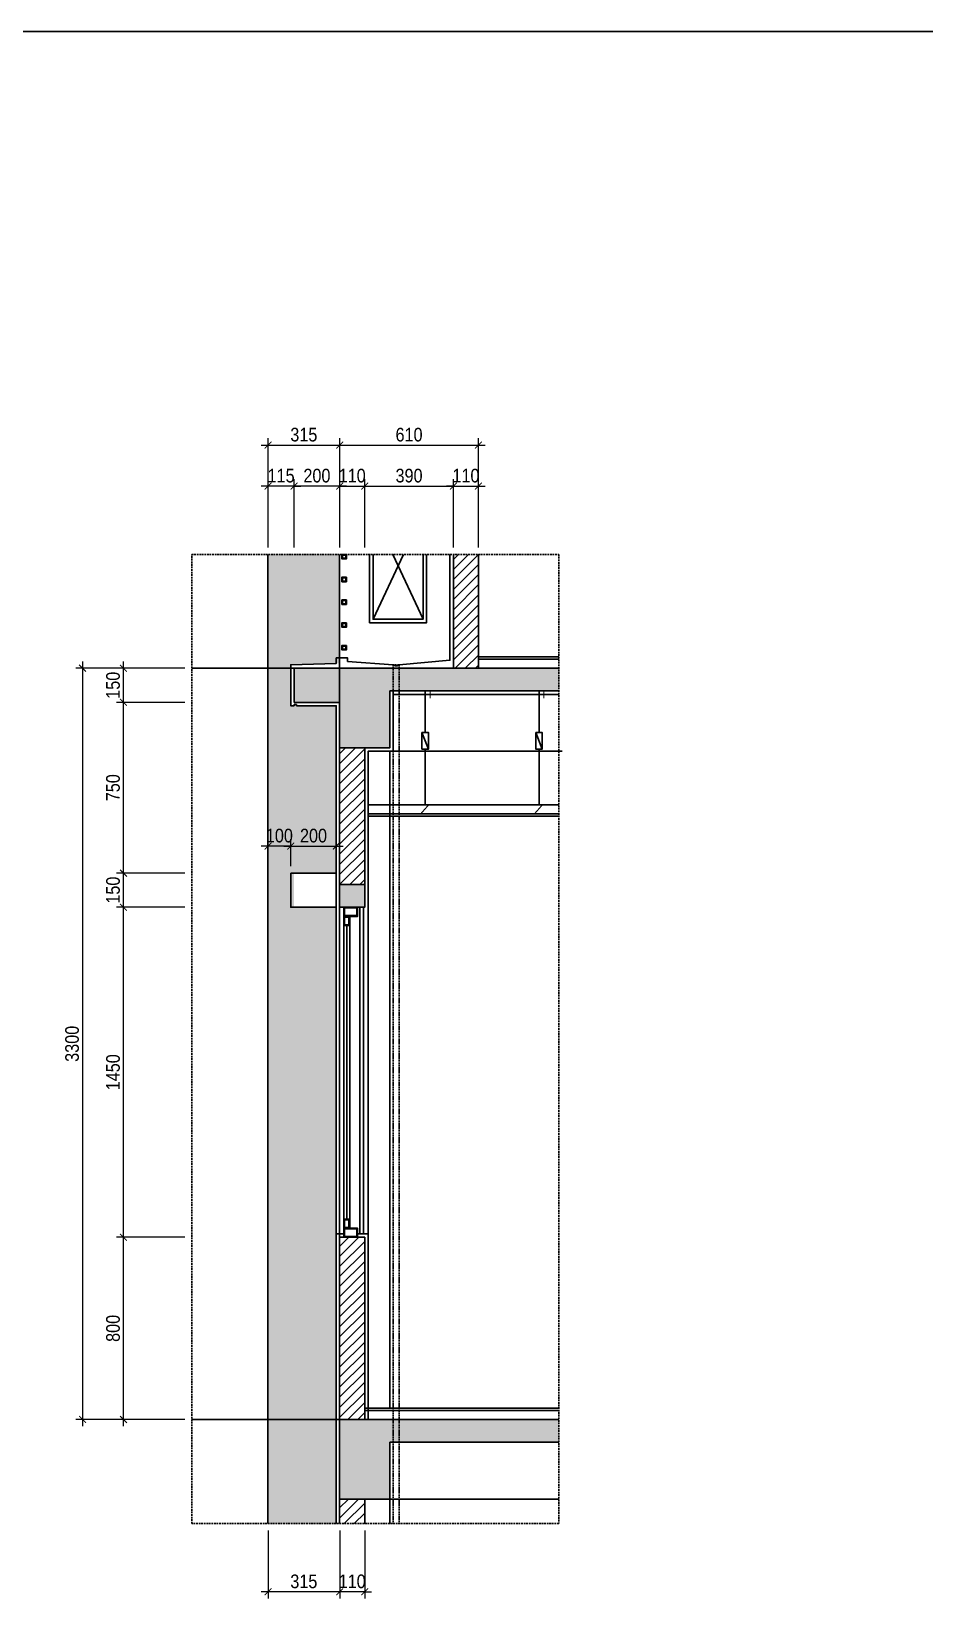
# Model space of a CAD drawing. Header units: millimetres. Extents: x -82962 to 19744, y -138000 to 4535.
# Drawn here: x -2439 to 1487, y -103145 to -96261 of the extents above; entities that cross this region are included whole.
import ezdxf

# ---------------------------------------------------------------- set-up
doc = ezdxf.new("R2010")
doc.units = ezdxf.units.MM
doc.header["$LTSCALE"] = 1000
doc.header["$MEASUREMENT"] = 0
doc.header["$PDMODE"] = 3
doc.linetypes.add('HIDDEN', pattern=[0.375, 0.25, -0.125])
doc.layers.get('0').update_dxf_attribs({"lineweight": 30})
doc.layers.get('DEFPOINTS').update_dxf_attribs({"color": 4, "lineweight": 30})
doc.layers.add('THAY', color=4, linetype='Continuous', lineweight=30)
doc.styles.add('ARIAL', font='arial.ttf', dxfattribs={"width": 0.85})
doc.dimstyles.new('DIM 1-100', dxfattribs={"dimscale": 0, "dimtxt": 2, "dimasz": 1, "dimexe": 1, "dimexo": 1, "dimgap": 0.5, "dimtad": 1, "dimdec": 4, "dimrnd": 1, "dimdsep": 46, "dimtxsty": 'ARIAL', "dimblk1": 'ARCHTICK', "dimblk2": 'ARCHTICK', "dimsah": 1, "dimcen": 2, "dimdle": 1, "dimclrd": 9, "dimclre": 9, "dimclrt": 1, "dimadec": 0, "dimazin": 0, "dimtfac": 1, "dimtdec": 4, "dimtix": 1, "dimtmove": 2, "dimatfit": 3, "dimldrblk": 'DOT', "dimfxl": 1, "dimtvp": 1, "dimtolj": 1, "dimarcsym": 0})

# ---------------------------------------------------------------- blocks, each defined once
blk = doc.blocks.new('_ARCHTICK')
at = {"color": 0, "linetype": 'ByBlock', "const_width": 0.15}
blk.add_lwpolyline([(-0.5, -0.5), (0.5, 0.5)], dxfattribs=at)
blk = doc.blocks.new('*D813')
at = {"layer": 'DEFPOINTS', "color": 0, "ltscale": 0.2, "transparency": 16777216}
for p in [(-1084, -98078.1), (-1399, -98558.1), (-1084, -98558.1)]:
    blk.add_point(p, dxfattribs=at)
at = {"layer": 'THAY', "color": 9, "lineweight": -2, "ltscale": 0.2, "transparency": 16777216}
for p, q in [((-1429, -98078.1), (-1054, -98078.1)), ((-1399, -98528.1), (-1399, -98048.1)), ((-1084, -98528.1), (-1084, -98048.1))]:
    blk.add_line(p, q, dxfattribs=at)
at = {"layer": 'THAY', "color": 9, "lineweight": -2, "ltscale": 0.2, "transparency": 16777216, "xscale": 30, "yscale": 30, "zscale": 30, "rotation": 180}
blk.add_blockref('_ARCHTICK', (-1399, -98078.1), dxfattribs=at)
at = {"layer": 'THAY', "color": 9, "lineweight": -2, "ltscale": 0.2, "transparency": 16777216, "xscale": 30, "yscale": 30, "zscale": 30}
blk.add_blockref('_ARCHTICK', (-1084, -98078.1), dxfattribs=at)
at = {"layer": 'THAY', "color": 1, "ltscale": 0.2, "transparency": 16777216, "insert": (-1241.5, -98032.5), "char_height": 60, "attachment_point": 5, "style": 'ARIAL'}
blk.add_mtext('\\A1;315', dxfattribs=at)
blk = doc.blocks.new('_DOT')
at = {"color": 0, "linetype": 'ByBlock', "ltscale": 10}
blk.add_line((-0.5, 0), (-1, 0), dxfattribs=at)
at = {"color": 0, "linetype": 'ByBlock', "ltscale": 10, "const_width": 0.5}
blk.add_lwpolyline([(-0.25, 0, 1), (0.25, 0, 1)], format="xyb", close=True, dxfattribs=at)
blk = doc.blocks.new('*D814')
at = {"layer": 'DEFPOINTS', "color": 0, "ltscale": 0.2, "transparency": 16777216}
for p in [(-974, -98258.1), (-1084, -98558.1), (-974, -98558.1)]:
    blk.add_point(p, dxfattribs=at)
at = {"layer": 'THAY', "color": 9, "lineweight": -2, "ltscale": 0.2, "transparency": 16777216}
for p, q in [((-1084, -98528.1), (-1084, -98228.1)), ((-974, -98528.1), (-974, -98228.1)), ((-1084, -98258.1), (-1114, -98258.1)), ((-1084, -98258.1), (-974, -98258.1)), ((-974, -98258.1), (-944, -98258.1))]:
    blk.add_line(p, q, dxfattribs=at)
at = {"layer": 'THAY', "color": 9, "lineweight": -2, "ltscale": 0.2, "transparency": 16777216, "xscale": 30, "yscale": 30, "zscale": 30}
blk.add_blockref('_ARCHTICK', (-1084, -98258.1), dxfattribs=at)
at = {"layer": 'THAY', "color": 9, "lineweight": -2, "ltscale": 0.2, "transparency": 16777216, "xscale": 30, "yscale": 30, "zscale": 30, "rotation": 180}
blk.add_blockref('_ARCHTICK', (-974, -98258.1), dxfattribs=at)
at = {"layer": 'THAY', "color": 1, "ltscale": 0.2, "transparency": 16777216, "insert": (-1029, -98212.5), "char_height": 60, "attachment_point": 5, "style": 'ARIAL'}
blk.add_mtext('\\A1;110', dxfattribs=at)
blk = doc.blocks.new('*D815')
at = {"layer": 'DEFPOINTS', "color": 0, "ltscale": 0.2, "transparency": 16777216}
for p in [(-584, -98258.1), (-974, -98558.1), (-584, -98558.1)]:
    blk.add_point(p, dxfattribs=at)
at = {"layer": 'THAY', "color": 9, "lineweight": -2, "ltscale": 0.2, "transparency": 16777216}
for p, q in [((-974, -98528.1), (-974, -98228.1)), ((-584, -98528.1), (-584, -98228.1)), ((-1004, -98258.1), (-554, -98258.1))]:
    blk.add_line(p, q, dxfattribs=at)
at = {"layer": 'THAY', "color": 9, "lineweight": -2, "ltscale": 0.2, "transparency": 16777216, "xscale": 30, "yscale": 30, "zscale": 30, "rotation": 180}
blk.add_blockref('_ARCHTICK', (-974, -98258.1), dxfattribs=at)
at = {"layer": 'THAY', "color": 9, "lineweight": -2, "ltscale": 0.2, "transparency": 16777216, "xscale": 30, "yscale": 30, "zscale": 30}
blk.add_blockref('_ARCHTICK', (-584, -98258.1), dxfattribs=at)
at = {"layer": 'THAY', "color": 1, "ltscale": 0.2, "transparency": 16777216, "insert": (-779, -98212.5), "char_height": 60, "attachment_point": 5, "style": 'ARIAL'}
blk.add_mtext('\\A1;390', dxfattribs=at)
blk = doc.blocks.new('*D816')
at = {"layer": 'DEFPOINTS', "color": 0, "ltscale": 0.2, "transparency": 16777216}
for p in [(-474, -98258.1), (-584, -98558.1), (-474, -98558.1)]:
    blk.add_point(p, dxfattribs=at)
at = {"layer": 'THAY', "color": 9, "lineweight": -2, "ltscale": 0.2, "transparency": 16777216}
for p, q in [((-584, -98528.1), (-584, -98228.1)), ((-474, -98528.1), (-474, -98228.1)), ((-584, -98258.1), (-614, -98258.1)), ((-584, -98258.1), (-474, -98258.1)), ((-474, -98258.1), (-444, -98258.1))]:
    blk.add_line(p, q, dxfattribs=at)
at = {"layer": 'THAY', "color": 9, "lineweight": -2, "ltscale": 0.2, "transparency": 16777216, "xscale": 30, "yscale": 30, "zscale": 30}
blk.add_blockref('_ARCHTICK', (-584, -98258.1), dxfattribs=at)
at = {"layer": 'THAY', "color": 9, "lineweight": -2, "ltscale": 0.2, "transparency": 16777216, "xscale": 30, "yscale": 30, "zscale": 30, "rotation": 180}
blk.add_blockref('_ARCHTICK', (-474, -98258.1), dxfattribs=at)
at = {"layer": 'THAY', "color": 1, "ltscale": 0.2, "transparency": 16777216, "insert": (-529, -98212.5), "char_height": 60, "attachment_point": 5, "style": 'ARIAL'}
blk.add_mtext('\\A1;110', dxfattribs=at)
blk = doc.blocks.new('*D817')
at = {"layer": 'DEFPOINTS', "color": 0, "ltscale": 0.2, "transparency": 16777216}
for p in [(-474, -98078.1), (-1084, -98558.1), (-474, -98558.1)]:
    blk.add_point(p, dxfattribs=at)
at = {"layer": 'THAY', "color": 9, "lineweight": -2, "ltscale": 0.2, "transparency": 16777216}
for p, q in [((-1114, -98078.1), (-444, -98078.1)), ((-1084, -98528.1), (-1084, -98048.1)), ((-474, -98528.1), (-474, -98048.1))]:
    blk.add_line(p, q, dxfattribs=at)
at = {"layer": 'THAY', "color": 9, "lineweight": -2, "ltscale": 0.2, "transparency": 16777216, "xscale": 30, "yscale": 30, "zscale": 30, "rotation": 180}
blk.add_blockref('_ARCHTICK', (-1084, -98078.1), dxfattribs=at)
at = {"layer": 'THAY', "color": 9, "lineweight": -2, "ltscale": 0.2, "transparency": 16777216, "xscale": 30, "yscale": 30, "zscale": 30}
blk.add_blockref('_ARCHTICK', (-474, -98078.1), dxfattribs=at)
at = {"layer": 'THAY', "color": 1, "ltscale": 0.2, "transparency": 16777216, "insert": (-779, -98032.5), "char_height": 60, "attachment_point": 5, "style": 'ARIAL'}
blk.add_mtext('\\A1;610', dxfattribs=at)
blk = doc.blocks.new('*D818')
at = {"layer": 'DEFPOINTS', "color": 0, "ltscale": 0.2, "transparency": 16777216}
for p in [(-1284, -98258.1), (-1284, -98558.1), (-1084, -98558.1)]:
    blk.add_point(p, dxfattribs=at)
at = {"layer": 'THAY', "color": 9, "lineweight": -2, "ltscale": 0.2, "transparency": 16777216}
for p, q in [((-1284, -98528.1), (-1284, -98228.1)), ((-1084, -98528.1), (-1084, -98228.1)), ((-1054, -98258.1), (-1314, -98258.1))]:
    blk.add_line(p, q, dxfattribs=at)
at = {"layer": 'THAY', "color": 9, "lineweight": -2, "ltscale": 0.2, "transparency": 16777216, "xscale": 30, "yscale": 30, "zscale": 30, "rotation": 180}
blk.add_blockref('_ARCHTICK', (-1284, -98258.1), dxfattribs=at)
at = {"layer": 'THAY', "color": 9, "lineweight": -2, "ltscale": 0.2, "transparency": 16777216, "xscale": 30, "yscale": 30, "zscale": 30}
blk.add_blockref('_ARCHTICK', (-1084, -98258.1), dxfattribs=at)
at = {"layer": 'THAY', "color": 1, "ltscale": 0.2, "transparency": 16777216, "insert": (-1184, -98212.5), "char_height": 60, "attachment_point": 5, "style": 'ARIAL'}
blk.add_mtext('\\A1;200', dxfattribs=at)
blk = doc.blocks.new('*D819')
at = {"layer": 'DEFPOINTS', "color": 0, "ltscale": 0.2, "transparency": 16777216}
for p in [(-1399, -98258.1), (-1399, -98558.1), (-1284, -98558.1)]:
    blk.add_point(p, dxfattribs=at)
at = {"layer": 'THAY', "color": 9, "lineweight": -2, "ltscale": 0.2, "transparency": 16777216}
for p, q in [((-1399, -98528.1), (-1399, -98228.1)), ((-1284, -98528.1), (-1284, -98228.1)), ((-1399, -98258.1), (-1429, -98258.1)), ((-1284, -98258.1), (-1399, -98258.1)), ((-1284, -98258.1), (-1254, -98258.1))]:
    blk.add_line(p, q, dxfattribs=at)
at = {"layer": 'THAY', "color": 9, "lineweight": -2, "ltscale": 0.2, "transparency": 16777216, "xscale": 30, "yscale": 30, "zscale": 30}
blk.add_blockref('_ARCHTICK', (-1399, -98258.1), dxfattribs=at)
at = {"layer": 'THAY', "color": 9, "lineweight": -2, "ltscale": 0.2, "transparency": 16777216, "xscale": 30, "yscale": 30, "zscale": 30, "rotation": 180}
blk.add_blockref('_ARCHTICK', (-1284, -98258.1), dxfattribs=at)
at = {"layer": 'THAY', "color": 1, "ltscale": 0.2, "transparency": 16777216, "insert": (-1341.5, -98212.5), "char_height": 60, "attachment_point": 5, "style": 'ARIAL'}
blk.add_mtext('\\A1;115', dxfattribs=at)
blk = doc.blocks.new('*D820')
at = {"layer": 'DEFPOINTS', "color": 0, "ltscale": 0.2, "transparency": 16777216}
for p in [(-2034.4, -101558.1), (-1734.4, -101558.1), (-1734.4, -102358.1)]:
    blk.add_point(p, dxfattribs=at)
at = {"layer": 'THAY', "color": 9, "lineweight": -2, "ltscale": 0.2, "transparency": 16777216}
for p, q in [((-2034.4, -102388.1), (-2034.4, -101528.1)), ((-1764.4, -101558.1), (-2064.4, -101558.1)), ((-1764.4, -102358.1), (-2064.4, -102358.1))]:
    blk.add_line(p, q, dxfattribs=at)
at = {"layer": 'THAY', "color": 9, "lineweight": -2, "ltscale": 0.2, "transparency": 16777216, "xscale": 30, "yscale": 30, "zscale": 30}
for p, rotation in [((-2034.4, -101558.1), 90), ((-2034.4, -102358.1), 270)]:
    blk.add_blockref('_ARCHTICK', p, dxfattribs=dict(at, rotation=rotation))
at = {"layer": 'THAY', "color": 1, "ltscale": 0.2, "transparency": 16777216, "insert": (-2080, -101958.1), "char_height": 60, "attachment_point": 5, "rotation": 90, "style": 'ARIAL'}
blk.add_mtext('\\A1;800', dxfattribs=at)
blk = doc.blocks.new('*D821')
at = {"layer": 'DEFPOINTS', "color": 0, "ltscale": 0.2, "transparency": 16777216}
for p in [(-2034.4, -100108.1), (-1734.4, -100108.1), (-1734.4, -101558.1)]:
    blk.add_point(p, dxfattribs=at)
at = {"layer": 'THAY', "color": 9, "lineweight": -2, "ltscale": 0.2, "transparency": 16777216}
for p, q in [((-2034.4, -101588.1), (-2034.4, -100078.1)), ((-1764.4, -100108.1), (-2064.4, -100108.1)), ((-1764.4, -101558.1), (-2064.4, -101558.1))]:
    blk.add_line(p, q, dxfattribs=at)
at = {"layer": 'THAY', "color": 9, "lineweight": -2, "ltscale": 0.2, "transparency": 16777216, "xscale": 30, "yscale": 30, "zscale": 30}
for p, rotation in [((-2034.4, -100108.1), 90), ((-2034.4, -101558.1), 270)]:
    blk.add_blockref('_ARCHTICK', p, dxfattribs=dict(at, rotation=rotation))
at = {"layer": 'THAY', "color": 1, "ltscale": 0.2, "transparency": 16777216, "insert": (-2080, -100833.1), "char_height": 60, "attachment_point": 5, "rotation": 90, "style": 'ARIAL'}
blk.add_mtext('\\A1;1450', dxfattribs=at)
blk = doc.blocks.new('*D822')
at = {"layer": 'DEFPOINTS', "color": 0, "ltscale": 0.2, "transparency": 16777216}
for p in [(-2034.4, -99958.1), (-1734.4, -99958.1), (-1734.4, -100108.1)]:
    blk.add_point(p, dxfattribs=at)
at = {"layer": 'THAY', "color": 9, "lineweight": -2, "ltscale": 0.2, "transparency": 16777216}
for p, q in [((-1764.4, -99958.1), (-2064.4, -99958.1)), ((-2034.4, -100138.1), (-2034.4, -99928.1)), ((-1764.4, -100108.1), (-2064.4, -100108.1))]:
    blk.add_line(p, q, dxfattribs=at)
at = {"layer": 'THAY', "color": 9, "lineweight": -2, "ltscale": 0.2, "transparency": 16777216, "xscale": 30, "yscale": 30, "zscale": 30}
for p, rotation in [((-2034.4, -99958.1), 90), ((-2034.4, -100108.1), 270)]:
    blk.add_blockref('_ARCHTICK', p, dxfattribs=dict(at, rotation=rotation))
at = {"layer": 'THAY', "color": 1, "ltscale": 0.2, "transparency": 16777216, "insert": (-2080, -100033.1), "char_height": 60, "attachment_point": 5, "rotation": 90, "style": 'ARIAL'}
blk.add_mtext('\\A1;150', dxfattribs=at)
blk = doc.blocks.new('*D823')
at = {"layer": 'DEFPOINTS', "color": 0, "ltscale": 0.2, "transparency": 16777216}
for p in [(-2034.4, -99208.1), (-1734.4, -99208.1), (-1734.4, -99958.1)]:
    blk.add_point(p, dxfattribs=at)
at = {"layer": 'THAY', "color": 9, "lineweight": -2, "ltscale": 0.2, "transparency": 16777216}
for p, q in [((-1764.4, -99208.1), (-2064.4, -99208.1)), ((-2034.4, -99988.1), (-2034.4, -99178.1)), ((-1764.4, -99958.1), (-2064.4, -99958.1))]:
    blk.add_line(p, q, dxfattribs=at)
at = {"layer": 'THAY', "color": 9, "lineweight": -2, "ltscale": 0.2, "transparency": 16777216, "xscale": 30, "yscale": 30, "zscale": 30}
for p, rotation in [((-2034.4, -99208.1), 90), ((-2034.4, -99958.1), 270)]:
    blk.add_blockref('_ARCHTICK', p, dxfattribs=dict(at, rotation=rotation))
at = {"layer": 'THAY', "color": 1, "ltscale": 0.2, "transparency": 16777216, "insert": (-2080, -99583.1), "char_height": 60, "attachment_point": 5, "rotation": 90, "style": 'ARIAL'}
blk.add_mtext('\\A1;750', dxfattribs=at)
blk = doc.blocks.new('*D824')
at = {"layer": 'DEFPOINTS', "color": 0, "ltscale": 0.2, "transparency": 16777216}
for p in [(-2034.4, -99058.1), (-1734.4, -99058.1), (-1734.4, -99208.1)]:
    blk.add_point(p, dxfattribs=at)
at = {"layer": 'THAY', "color": 9, "lineweight": -2, "ltscale": 0.2, "transparency": 16777216}
for p, q in [((-1764.4, -99058.1), (-2064.4, -99058.1)), ((-2034.4, -99238.1), (-2034.4, -99028.1)), ((-1764.4, -99208.1), (-2064.4, -99208.1))]:
    blk.add_line(p, q, dxfattribs=at)
at = {"layer": 'THAY', "color": 9, "lineweight": -2, "ltscale": 0.2, "transparency": 16777216, "xscale": 30, "yscale": 30, "zscale": 30}
for p, rotation in [((-2034.4, -99058.1), 90), ((-2034.4, -99208.1), 270)]:
    blk.add_blockref('_ARCHTICK', p, dxfattribs=dict(at, rotation=rotation))
at = {"layer": 'THAY', "color": 1, "ltscale": 0.2, "transparency": 16777216, "insert": (-2080, -99133.1), "char_height": 60, "attachment_point": 5, "rotation": 90, "style": 'ARIAL'}
blk.add_mtext('\\A1;150', dxfattribs=at)
blk = doc.blocks.new('*D825')
at = {"layer": 'DEFPOINTS', "color": 0, "ltscale": 0.2, "transparency": 16777216}
for p in [(-1734.4, -99058.1), (-2214.4, -102358.1), (-1734.4, -102358.1)]:
    blk.add_point(p, dxfattribs=at)
at = {"layer": 'THAY', "color": 9, "lineweight": -2, "ltscale": 0.2, "transparency": 16777216}
for p, q in [((-1764.4, -99058.1), (-2244.4, -99058.1)), ((-2214.4, -99028.1), (-2214.4, -102388.1)), ((-1764.4, -102358.1), (-2244.4, -102358.1))]:
    blk.add_line(p, q, dxfattribs=at)
at = {"layer": 'THAY', "color": 9, "lineweight": -2, "ltscale": 0.2, "transparency": 16777216, "xscale": 30, "yscale": 30, "zscale": 30}
for p, rotation in [((-2214.4, -99058.1), 90), ((-2214.4, -102358.1), 270)]:
    blk.add_blockref('_ARCHTICK', p, dxfattribs=dict(at, rotation=rotation))
at = {"layer": 'THAY', "color": 1, "ltscale": 0.2, "transparency": 16777216, "insert": (-2260, -100708.1), "char_height": 60, "attachment_point": 5, "rotation": 90, "style": 'ARIAL'}
blk.add_mtext('\\A1;3300', dxfattribs=at)
blk = doc.blocks.new('*D829')
at = {"layer": 'DEFPOINTS', "color": 0, "ltscale": 0.2, "transparency": 16777216}
for p in [(-1099, -99839.4), (-1299, -99958.1), (-1099, -99958.1)]:
    blk.add_point(p, dxfattribs=at)
at = {"layer": 'THAY', "color": 9, "lineweight": -2, "ltscale": 0.2, "transparency": 16777216}
for p, q in [((-1299, -99928.1), (-1299, -99809.4)), ((-1099, -99928.1), (-1099, -99809.4)), ((-1329, -99839.4), (-1069, -99839.4))]:
    blk.add_line(p, q, dxfattribs=at)
at = {"layer": 'THAY', "color": 9, "lineweight": -2, "ltscale": 0.2, "transparency": 16777216, "xscale": 30, "yscale": 30, "zscale": 30, "rotation": 180}
blk.add_blockref('_ARCHTICK', (-1299, -99839.4), dxfattribs=at)
at = {"layer": 'THAY', "color": 9, "lineweight": -2, "ltscale": 0.2, "transparency": 16777216, "xscale": 30, "yscale": 30, "zscale": 30}
blk.add_blockref('_ARCHTICK', (-1099, -99839.4), dxfattribs=at)
at = {"layer": 'THAY', "color": 1, "ltscale": 0.2, "transparency": 16777216, "insert": (-1199, -99793.8), "char_height": 60, "attachment_point": 5, "style": 'ARIAL'}
blk.add_mtext('\\A1;200', dxfattribs=at)
blk = doc.blocks.new('*D850')
at = {"layer": 'DEFPOINTS', "color": 0, "ltscale": 0.2, "transparency": 16777216}
for p in [(-1084, -102815.4), (-974, -102815.4), (-1084, -103115.4)]:
    blk.add_point(p, dxfattribs=at)
at = {"layer": 'THAY', "color": 9, "lineweight": -2, "ltscale": 0.2, "transparency": 16777216}
for p, q in [((-1084, -102845.4), (-1084, -103145.4)), ((-974, -102845.4), (-974, -103145.4)), ((-1084, -103115.4), (-1114, -103115.4)), ((-974, -103115.4), (-1084, -103115.4)), ((-974, -103115.4), (-944, -103115.4))]:
    blk.add_line(p, q, dxfattribs=at)
at = {"layer": 'THAY', "color": 9, "lineweight": -2, "ltscale": 0.2, "transparency": 16777216, "xscale": 30, "yscale": 30, "zscale": 30}
blk.add_blockref('_ARCHTICK', (-1084, -103115.4), dxfattribs=at)
at = {"layer": 'THAY', "color": 9, "lineweight": -2, "ltscale": 0.2, "transparency": 16777216, "xscale": 30, "yscale": 30, "zscale": 30, "rotation": 180}
blk.add_blockref('_ARCHTICK', (-974, -103115.4), dxfattribs=at)
at = {"layer": 'THAY', "color": 1, "ltscale": 0.2, "transparency": 16777216, "insert": (-1029, -103069.7), "char_height": 60, "attachment_point": 5, "style": 'ARIAL'}
blk.add_mtext('\\A1;110', dxfattribs=at)
blk = doc.blocks.new('*D851')
at = {"layer": 'DEFPOINTS', "color": 0, "ltscale": 0.2, "transparency": 16777216}
for p in [(-1399, -102815.4), (-1084, -102815.4), (-1399, -103115.4)]:
    blk.add_point(p, dxfattribs=at)
at = {"layer": 'THAY', "color": 9, "lineweight": -2, "ltscale": 0.2, "transparency": 16777216}
for p, q in [((-1399, -102845.4), (-1399, -103145.4)), ((-1084, -102845.4), (-1084, -103145.4)), ((-1054, -103115.4), (-1429, -103115.4))]:
    blk.add_line(p, q, dxfattribs=at)
at = {"layer": 'THAY', "color": 9, "lineweight": -2, "ltscale": 0.2, "transparency": 16777216, "xscale": 30, "yscale": 30, "zscale": 30, "rotation": 180}
blk.add_blockref('_ARCHTICK', (-1399, -103115.4), dxfattribs=at)
at = {"layer": 'THAY', "color": 9, "lineweight": -2, "ltscale": 0.2, "transparency": 16777216, "xscale": 30, "yscale": 30, "zscale": 30}
blk.add_blockref('_ARCHTICK', (-1084, -103115.4), dxfattribs=at)
at = {"layer": 'THAY', "color": 1, "ltscale": 0.2, "transparency": 16777216, "insert": (-1241.5, -103069.7), "char_height": 60, "attachment_point": 5, "style": 'ARIAL'}
blk.add_mtext('\\A1;315', dxfattribs=at)
blk = doc.blocks.new('*D852')
at = {"layer": 'DEFPOINTS', "color": 0, "ltscale": 0.2, "transparency": 16777216}
for p in [(-1399, -99839.4), (-1399, -99952.1), (-1299, -99958.1)]:
    blk.add_point(p, dxfattribs=at)
at = {"layer": 'THAY', "color": 9, "lineweight": -2, "ltscale": 0.2, "transparency": 16777216}
for p, q in [((-1399, -99922.1), (-1399, -99809.4)), ((-1299, -99928.1), (-1299, -99809.4)), ((-1399, -99839.4), (-1429, -99839.4)), ((-1299, -99839.4), (-1399, -99839.4)), ((-1299, -99839.4), (-1269, -99839.4))]:
    blk.add_line(p, q, dxfattribs=at)
at = {"layer": 'THAY', "color": 9, "lineweight": -2, "ltscale": 0.2, "transparency": 16777216, "xscale": 30, "yscale": 30, "zscale": 30}
blk.add_blockref('_ARCHTICK', (-1399, -99839.4), dxfattribs=at)
at = {"layer": 'THAY', "color": 9, "lineweight": -2, "ltscale": 0.2, "transparency": 16777216, "xscale": 30, "yscale": 30, "zscale": 30, "rotation": 180}
blk.add_blockref('_ARCHTICK', (-1299, -99839.4), dxfattribs=at)
at = {"layer": 'THAY', "color": 1, "ltscale": 0.2, "transparency": 16777216, "insert": (-1349, -99793.8), "char_height": 60, "attachment_point": 5, "style": 'ARIAL'}
blk.add_mtext('\\A1;100', dxfattribs=at)

msp = doc.modelspace()

# ---------------------------------------------------------------- hatches: boundary and pattern name
at = {"layer": 'THAY', "ltscale": 0.2}
h = msp.add_hatch(dxfattribs=at)
h.set_pattern_fill('AR-SAND', color=256, scale=20, style=0)
h.set_pattern_definition([(37.5, (-1399.042, -102358.128), (-1.25987, 38.53648), [0, -30.4, 0, -34, 0, -32.5]), (7.5, (-1399.04, -102358.13), (35.3955, 56.4429), [0, -16.4, 0, -27.4, 0, -10.5]), (327.5, (-1423.642, -102358.128), (62.28284, 0.11318), [0, -10, 0, -36, 0, -47]), (317.5, (-1423.64, -102358.13), (60.1225, 17.5535), [0, -5, 0, -23.6, 0, -27])])
h.paths.add_polyline_path([(-1099.04243, -100108.12753), (-1284.04243, -100108.12753), (-1284.04243, -99958.12753), (-1099.04243, -99958.12753), (-1099.04243, -99408.12753), (-1099.04243, -99223.12753), (-1274.04243, -99223.12753), (-1274.04243, -99218.12753), (-1284.04243, -99218.12753), (-1284.04243, -99223.12753), (-1299.04243, -99223.12753), (-1299.04243, -99208.12753), (-1299.04243, -99058.12753), (-1399.04243, -99058.12753), (-1399.04243, -102815.36863), (-1332.75204, -102815.36863), (-1275.02498, -102815.36863), (-1299.04243, -102815.36863), (-1099.04243, -102815.36863)])
h.paths.add_polyline_path([(-1084.04243, -98558.12753), (-1399.04243, -98558.12753), (-1399.04243, -99058.12753), (-1299.04243, -99058.12753), (-1299.04243, -99043.12753), (-1084.04243, -99036.98467)])
h = msp.add_hatch(dxfattribs=at)
h.set_pattern_fill('ANSI31', color=256, scale=250, style=0)
h.set_pattern_definition([(45, (-1084.042, -100008.128), (-22.0971, 22.0971), [])])
h.paths.add_polyline_path([(-974.04243, -99408.12753), (-1084.04243, -99408.12753), (-1084.04243, -100008.12753), (-974.04243, -100008.12753)])
h.paths.add_polyline_path([(-474.04243, -98558.12753), (-584.04243, -98558.12753), (-584.04243, -99058.12753), (-474.04243, -99058.12753)])
at = {"layer": 'THAY', "linetype": 'Continuous'}
h = msp.add_hatch(color=256, dxfattribs=at)
h.paths.add_polyline_path([(-864.04243, -99158.12753), (-121.20688, -99158.12753), (-121.20688, -99058.12753), (-1084.04243, -99058.12753), (-1084.04243, -99208.12753), (-1084.04243, -99408.12753), (-974.04243, -99408.12753), (-864.04243, -99408.12753)])
h.paths.add_polyline_path([(-1084.04243, -99058.12753), (-1284.04243, -99058.12753), (-1284.04243, -99208.12753), (-1084.04243, -99208.12753)])
h.paths.add_polyline_path([(-974.04243, -100008.12753), (-1084.04243, -100008.12753), (-1084.04243, -100108.12753), (-974.04243, -100108.12753)])
at = {"layer": 'THAY', "ltscale": 0.2}
h = msp.add_hatch(dxfattribs=at)
h.set_pattern_fill('ANSI31', color=256, scale=250, style=0)
h.set_pattern_definition([(45, (-1284.042, -103344.78), (-22.0971, 22.0971), [])])
h.paths.add_polyline_path([(-974.04243, -101558.12753), (-1084.04243, -101558.12753), (-1084.04243, -102358.12753), (-974.04243, -102358.12753)])
h.paths.add_polyline_path([(-1084.04243, -102815.36863), (-974.04243, -102815.36863), (-974.04243, -102708.12753), (-1084.04243, -102708.12753)])
at = {"layer": 'THAY', "linetype": 'Continuous'}
h = msp.add_hatch(color=256, dxfattribs=at)
h.paths.add_polyline_path([(-1084.04243, -102608.12753), (-1084.04243, -102630.68984), (-1084.04243, -102689.5993), (-1084.04243, -102708.12753)], flags=17)
h.paths.add_polyline_path([(-864.04243, -102458.12753), (-121.20688, -102458.12753), (-121.20688, -102358.12753), (-1084.04243, -102358.12753), (-1084.04243, -102608.12753), (-1084.04243, -102708.12753), (-864.04243, -102708.12753)])

# ---------------------------------------------------------------- linework, layer by layer
at = {"layer": 'THAY', "ltscale": 0.2}
for p, q in [((-14491.20828, -96260.54667), (19744.41861, -96260.54667)), ((-937.17086, -98843.12753), (-803.7666, -98558.12753)), ((-850.57512, -98558.12753), (-717.17086, -98843.12753)), ((-722.16345, -99340.79315), (-693.45063, -99413.72732)), ((-222.16345, -99340.79315), (-193.45063, -99413.72732))]:
    msp.add_line(p, q, dxfattribs=at)
at = {"layer": 'THAY', "ltscale": 0.02}
msp.add_line((-1084.04243, -102815.36863), (-1084.04243, -98558.12753), dxfattribs=at)
at = {"layer": 'THAY', "linetype": 'HIDDEN', "ltscale": 0.02}
for p, q in [((-849.04243, -102815.36863), (-849.04243, -99043.12753)), ((-822.04243, -102815.36863), (-822.04243, -99043.12753))]:
    msp.add_line(p, q, dxfattribs=at)
at = {"layer": 'THAY'}
for p, q in [((-864.04243, -99423.12753), (-864.04243, -102308.12753)), ((-106.20688, -99423.12753), (-849.04243, -99423.12753)), ((-121.20688, -102708.12753), (-864.04243, -102708.12753)), ((-864.04243, -102708.12753), (-864.04243, -102815.36863)), ((-1099.04243, -102815.36863), (-1099.04243, -102723.12753))]:
    msp.add_line(p, q, dxfattribs=at)
at = {"layer": 'THAY', "linetype": 'Continuous'}
for p, q in [((-1084.04243, -102708.12753), (-1084.04243, -102815.36863)), ((-974.04243, -102708.12753), (-974.04243, -102815.36863))]:
    msp.add_line(p, q, dxfattribs=at)
at = {"layer": 'THAY', "linetype": 'HIDDEN', "ltscale": 0.03}
msp.add_lwpolyline([(-1734.38439, -98558.12753), (-121.20688, -98558.12753), (-121.20688, -102815.36863), (-1734.38439, -102815.36863)], close=True, dxfattribs=at)
at = {"layer": 'THAY'}
for points in [[(-1399.04243, -98558.12753), (-1399.04243, -102815.36863)], [(-1084.04243, -98558.12753), (-1084.04243, -99013.12753)], [(-952.17086, -98558.12753), (-952.17086, -98858.12753), (-702.17086, -98858.12753), (-702.17086, -98558.12753)], [(-937.17086, -98558.12753), (-937.17086, -98843.12753), (-717.17086, -98843.12753), (-717.17086, -98558.12753)]]:
    msp.add_lwpolyline(points, dxfattribs=at)
at = {"layer": 'THAY', "ltscale": 0.2}
for points in [[(-1054.04243, -98558.12753), (-1074.04243, -98558.12753), (-1074.04243, -98578.12753), (-1054.04243, -98578.12753)], [(-1057.04243, -98561.12753), (-1071.04243, -98561.12753), (-1071.04243, -98575.12753), (-1057.04243, -98575.12753)], [(-1054.04243, -98658.12753), (-1074.04243, -98658.12753), (-1074.04243, -98678.12753), (-1054.04243, -98678.12753)], [(-1057.04243, -98661.12753), (-1071.04243, -98661.12753), (-1071.04243, -98675.12753), (-1057.04243, -98675.12753)], [(-1054.04243, -98758.12753), (-1074.04243, -98758.12753), (-1074.04243, -98778.12753), (-1054.04243, -98778.12753)], [(-1057.04243, -98761.12753), (-1071.04243, -98761.12753), (-1071.04243, -98775.12753), (-1057.04243, -98775.12753)], [(-1054.04243, -98858.12753), (-1074.04243, -98858.12753), (-1074.04243, -98878.12753), (-1054.04243, -98878.12753)], [(-1057.04243, -98861.12753), (-1071.04243, -98861.12753), (-1071.04243, -98875.12753), (-1057.04243, -98875.12753)], [(-1054.04243, -98958.12753), (-1074.04243, -98958.12753), (-1074.04243, -98978.12753), (-1054.04243, -98978.12753)], [(-1057.04243, -98961.12753), (-1071.04243, -98961.12753), (-1071.04243, -98975.12753), (-1057.04243, -98975.12753)], [(-722.16345, -99340.79315), (-693.45063, -99340.79315), (-693.45063, -99413.72732), (-722.16345, -99413.72732)], [(-222.16345, -99340.79315), (-193.45063, -99340.79315), (-193.45063, -99413.72732), (-222.16345, -99413.72732)], [(-1065.04243, -100108.12753), (-1065.04243, -100148.12753), (-1005.04243, -100148.12753), (-1005.04243, -100108.12753)], [(-1065.04243, -100188.12753), (-1040.04243, -100188.12753), (-1040.04243, -100148.12753), (-1065.04243, -100148.12753)], [(-1062.04243, -100111.12753), (-1062.04243, -100145.12753), (-1008.04243, -100145.12753), (-1008.04243, -100111.12753)], [(-1062.04243, -100185.12753), (-1043.04243, -100185.12753), (-1043.04243, -100151.12753), (-1062.04243, -100151.12753)], [(-1040.04243, -100188.12753), (-1040.04243, -101478.12753), (-1065.04243, -101478.12753), (-1065.04243, -100188.12753)], [(-1065.04243, -101518.12753), (-1040.04243, -101518.12753), (-1040.04243, -101478.12753), (-1065.04243, -101478.12753)], [(-1062.04243, -101515.12753), (-1043.04243, -101515.12753), (-1043.04243, -101481.12753), (-1062.04243, -101481.12753)], [(-1065.04243, -101518.12753), (-1065.04243, -101558.12753), (-1005.04243, -101558.12753), (-1005.04243, -101518.12753)], [(-1062.04243, -101521.12753), (-1062.04243, -101555.12753), (-1008.04243, -101555.12753), (-1008.04243, -101521.12753)], [(-974.04243, -102358.12753), (-1084.04243, -102358.12753), (-1084.04243, -101558.12753), (-974.04243, -101558.12753)]]:
    msp.add_lwpolyline(points, close=True, dxfattribs=at)
for points in [[(-599.04243, -98558.12753), (-599.04243, -99023.12753), (-822.04243, -99043.12753)], [(-599.04243, -98558.12753), (-599.04243, -99023.12753)], [(-474.04243, -98558.12753), (-474.04243, -99058.12753), (-584.04243, -99058.12753), (-584.04243, -98558.12753)], [(-1284.04243, -99223.12753), (-1299.04243, -99223.12753), (-1299.04243, -99043.12753), (-1099.04243, -99037.41324), (-1099.04243, -99013.12753), (-1049.04243, -99013.12753), (-1049.04243, -99028.12753), (-849.04243, -99043.12753)], [(-1299.04243, -99208.12753), (-1299.04243, -99223.12753), (-1284.04243, -99223.12753), (-1284.04243, -99218.12753), (-1274.04243, -99218.12753), (-1274.04243, -99223.12753)], [(-959.04243, -101543.12753), (-959.04243, -99423.12753), (-849.04243, -99423.12753), (-849.04243, -99173.12753), (-121.20688, -99173.12753)], [(-707.80704, -99158.12753), (-707.80704, -99340.79315)], [(-207.80704, -99158.12753), (-207.80704, -99340.79315)], [(-1274.04243, -99223.12753), (-1099.04243, -99223.12753), (-1099.04243, -99408.12753), (-1099.04243, -102343.12753), (-1099.04243, -102343.12753), (-1099.04243, -102723.12753)], [(-707.80704, -99413.72732), (-707.80704, -99658.12753)], [(-207.80704, -99413.72732), (-207.80704, -99658.12753)], [(-959.04243, -99658.12753), (-121.20688, -99658.12753)], [(-959.04243, -99698.12753), (-121.20688, -99698.12753)], [(-1099.04243, -101543.12753), (-1065.04243, -101543.12753)], [(-1005.04243, -101543.12753), (-959.04243, -101543.12753), (-959.04243, -102358.12753)], [(-1099.04243, -102708.12753), (-1099.04243, -102723.12753)], [(-1099.04243, -102723.12753), (-1099.04243, -102723.12753), (-1099.04243, -102815.36863)]]:
    msp.add_lwpolyline(points, dxfattribs=at)
at = {"layer": 'THAY', "ltscale": 0.02}
for points in [[(-1734.38439, -99058.12753), (-121.20688, -99058.12753)], [(-1734.38439, -102358.12753), (-121.20688, -102358.12753)]]:
    msp.add_lwpolyline(points, dxfattribs=at)
at = {"layer": 'THAY', "ltscale": 0.5}
for points in [[(-1284.04243, -99208.12753), (-1084.04243, -99208.12753), (-1084.04243, -99058.12753), (-1284.04243, -99058.12753)], [(-974.04243, -100008.12753), (-1084.04243, -100008.12753), (-1084.04243, -100108.12753), (-974.04243, -100108.12753)]]:
    msp.add_lwpolyline(points, close=True, dxfattribs=at)
for points in [[(-121.20688, -99058.12753), (-1084.04243, -99058.12753), (-1084.04243, -99408.12753), (-864.04243, -99408.12753), (-864.04243, -99158.12753)], [(-474.04243, -99008.12753), (-121.20688, -99008.12753)], [(-474.04243, -99018.12753), (-121.20688, -99018.12753)], [(-864.04243, -99158.12753), (-121.20688, -99158.12753)], [(-959.04243, -99708.12753), (-121.20688, -99708.12753)], [(-974.04243, -102308.12753), (-121.20688, -102308.12753)], [(-121.20688, -102358.12753), (-1084.04243, -102358.12753), (-1084.04243, -102708.12753), (-864.04243, -102708.12753), (-864.04243, -102458.12753)], [(-974.04243, -102318.12753), (-121.20688, -102318.12753)], [(-864.04243, -102458.12753), (-121.20688, -102458.12753)], [(-1084.04243, -102708.12753), (-1084.04243, -102708.12753), (-1084.04243, -102608.12753), (-1084.04243, -102608.12753)]]:
    msp.add_lwpolyline(points, dxfattribs=at)
at = {"layer": 'THAY', "ltscale": 0.2}
for points, const_width in [([(-729.1735, -99158.12753), (-686.44058, -99158.12753), (-686.44058, -99189.97624)], 5), ([(-229.1735, -99158.12753), (-186.44058, -99158.12753), (-186.44058, -99189.97624)], 5), ([(-727.95021, -99658.12753), (-692.66928, -99658.12753), (-727.95021, -99698.12753), (-693.43648, -99698.12753)], 5), ([(-227.95021, -99658.12753), (-192.66928, -99658.12753), (-227.95021, -99698.12753), (-193.43648, -99698.12753)], 5), ([(-1052.54243, -100188.12753), (-1052.54243, -101478.12753)], 8)]:
    msp.add_lwpolyline(points, dxfattribs=dict(at, const_width=const_width))
at = {"layer": 'THAY', "linetype": 'Continuous'}
msp.add_lwpolyline([(-1084.04243, -100008.12753), (-974.04243, -100008.12753), (-974.04243, -99408.12753), (-1084.04243, -99408.12753)], close=True, dxfattribs=at)
at = {"layer": 'THAY'}
for points in [[(-1299.04243, -99958.12753), (-1099.04243, -99958.12753), (-1099.04243, -100108.12753), (-1299.04243, -100108.12753)], [(-979.04243, -100108.12753), (-979.04243, -101543.12753), (-995.04243, -101543.12753), (-995.04243, -100108.12753)]]:
    msp.add_lwpolyline(points, close=True, dxfattribs=at)
at = {"layer": 'THAY', "linetype": 'HIDDEN', "ltscale": 0.02}
msp.add_arc((-835.54243, -99025.58311), 22.13722, 232.422599348, 307.577400652, dxfattribs=at)
msp.add_spline([(-822.04243, -99043.12753), (-834.58247, -99042.69819), (-849.00742, -99043.13015)], degree=3, dxfattribs=at)

# ---------------------------------------------------------------- dimensions: what is measured, and where the dimension line sits
at = {"layer": 'THAY', "ltscale": 0.2}
for base, p1, p2, picture, middle in [((-1084.04243, -98078.12753), (-1399.04243, -98558.12753), (-1084.04243, -98558.12753), '*D813', (-1241.54243, -98032.47268)), ((-474.04243, -98078.12753), (-1084.04243, -98558.12753), (-474.04243, -98558.12753), '*D817', (-779.04243, -98032.49315)), ((-1399.04243, -98258.12753), (-1284.04243, -98558.12753), (-1399.04243, -98558.12753), '*D819', (-1341.54243, -98212.49315)), ((-1284.04243, -98258.12753), (-1084.04243, -98558.12753), (-1284.04243, -98558.12753), '*D818', (-1184.04243, -98212.49315)), ((-974.04243, -98258.12753), (-1084.04243, -98558.12753), (-974.04243, -98558.12753), '*D814', (-1029.04243, -98212.49315)), ((-584.04243, -98258.12753), (-974.04243, -98558.12753), (-584.04243, -98558.12753), '*D815', (-779.04243, -98212.47268)), ((-474.04243, -98258.12753), (-584.04243, -98558.12753), (-474.04243, -98558.12753), '*D816', (-529.04243, -98212.49315)), ((-1399.04243, -99839.43718), (-1299.04243, -99958.12753), (-1399.04243, -99952.08951), '*D852', (-1349.04243, -99793.8028)), ((-1099.04243, -99839.43718), (-1299.04243, -99958.12753), (-1099.04243, -99958.12753), '*D829', (-1199.04243, -99793.8028)), ((-1399.04243, -103115.36863), (-1084.04243, -102815.36863), (-1399.04243, -102815.36863), '*D851', (-1241.54243, -103069.71379)), ((-1084.04243, -103115.36863), (-974.04243, -102815.36863), (-1084.04243, -102815.36863), '*D850', (-1029.04243, -103069.73426))]:
    dim = msp.add_linear_dim(base=base, p1=p1, p2=p2, dimstyle='DIM 1-100', override={"dimscale": 30}, dxfattribs=at)
    dim.commit()
    dim.dimension.update_dxf_attribs({"geometry": picture, "text_midpoint": middle})
for base, p1, p2, picture, middle in [((-2214.38439, -102358.12753), (-1734.38439, -99058.12753), (-1734.38439, -102358.12753), '*D825', (-2260.03923, -100708.12753)), ((-2034.38439, -99058.12753), (-1734.38439, -99208.12753), (-1734.38439, -99058.12753), '*D824', (-2080.01877, -99133.12753)), ((-2034.38439, -99208.12753), (-1734.38439, -99958.12753), (-1734.38439, -99208.12753), '*D823', (-2080.01877, -99583.12753)), ((-2034.38439, -99958.12753), (-1734.38439, -100108.12753), (-1734.38439, -99958.12753), '*D822', (-2080.01877, -100033.12753)), ((-2034.38439, -100108.12753), (-1734.38439, -101558.12753), (-1734.38439, -100108.12753), '*D821', (-2080.01877, -100833.12753)), ((-2034.38439, -101558.12753), (-1734.38439, -102358.12753), (-1734.38439, -101558.12753), '*D820', (-2080.01877, -101958.12753))]:
    dim = msp.add_linear_dim(base=base, p1=p1, p2=p2, angle=90, dimstyle='DIM 1-100', override={"dimscale": 30}, dxfattribs=at)
    dim.commit()
    dim.dimension.update_dxf_attribs({"geometry": picture, "text_midpoint": middle})

doc.saveas('drawing.dxf')
